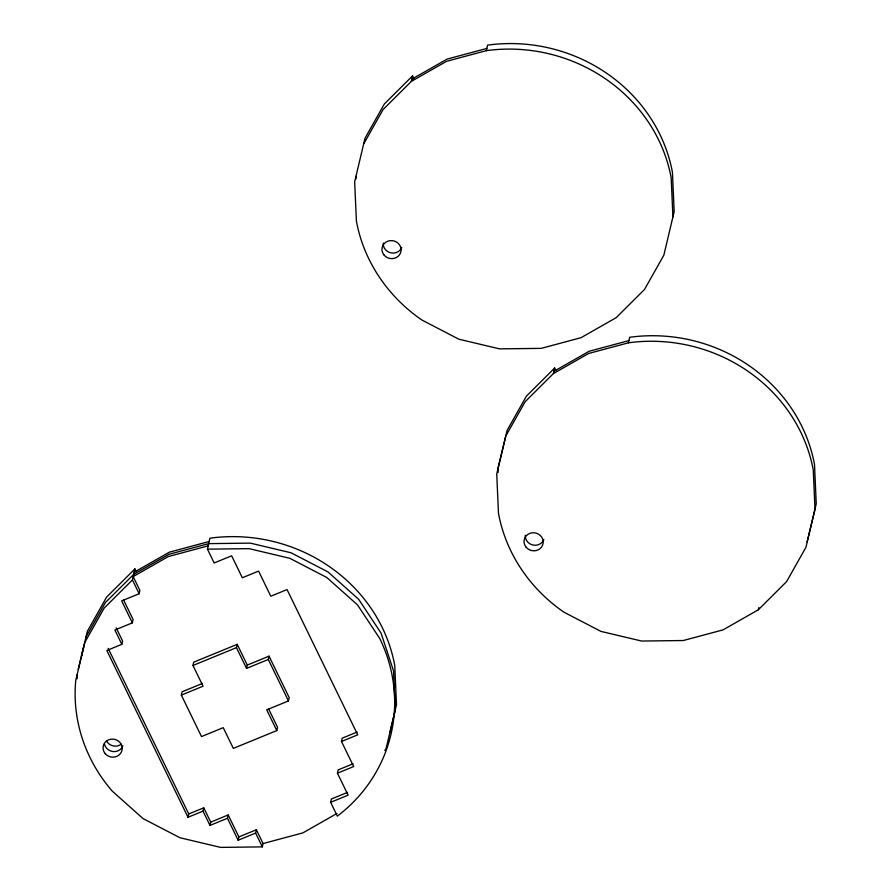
<?xml version="1.0" encoding="UTF-8"?>
<svg xmlns="http://www.w3.org/2000/svg" width="892" height="892" viewBox="0 0 892 892"><rect width="100%" height="100%" fill="white"/><g stroke="black" fill="none" stroke-linecap="round" stroke-linejoin="round"><path stroke-width="1.34" d="M256.361 829.761L255.614 833.072L238.142 840.242L238.878 836.919L256.361 829.761L263.073 843.564L262.337 846.876L220.659 847.4L179.961 837.744L142.999 818.566L112.303 791.171A160.248 149.901 12.6 0 1 75.753 680.373L84.863 642.318L104.197 608.054L132.429 579.923L134.893 568.929L136.008 571.237M188 817.284L188.747 813.961L203.755 807.817L203.008 811.129L188 817.284L106.828 650.469L121.847 644.325L122.583 641.002L116.205 627.89M121.847 644.325L114.878 630.008L132.362 622.85L133.098 619.527L123.598 600.015M132.362 622.85L121.669 600.885L139.152 593.726L139.888 590.404L133.176 576.6L168.387 556.519L208.193 545.859M207.457 549.171L249.124 548.647L289.833 558.303L326.784 577.492L357.491 604.876L379.825 638.627A160.248 149.901 12.6 0 1 337.354 816.135L330.642 802.321L348.114 795.162L337.432 773.197L353.678 766.54L341.48 741.486L357.725 734.83L287.046 589.579L270.8 596.235L258.58 571.114L242.334 577.771L231.652 555.816L214.169 562.975L207.457 549.171L209.91 538.188A160.248 149.901 12.6 0 1 394.755 665.421L396.494 704.691L386.158 748.21L384.831 750.562M268.648 708.962L277.546 727.259L276.81 730.57L233.325 748.388L223.245 727.66L201.503 736.569L181.332 695.113L182.068 691.802L202.529 683.417M181.332 695.113L203.064 686.204L192.984 665.477L193.72 662.165L237.205 644.336L247.285 665.075L246.549 668.387L268.291 659.478L269.027 656.155L247.285 665.075M246.549 668.387L236.458 647.659L237.205 644.336M210.724 822.123L228.196 814.965L227.46 818.276L209.977 825.434L210.724 822.123L203.755 807.817M363.769 143.79L383.092 109.526L411.335 81.395L412.572 75.865L414.245 79.321M276.81 730.57L266.719 709.842L288.462 700.934L289.198 697.611L269.027 656.155M411.335 81.395L446.558 61.314L486.352 50.654L487.589 45.124A160.248 149.901 12.6 0 1 672.434 172.368L674.174 211.627L663.838 255.212L644.503 289.476L616.261 317.608L581.049 337.689L541.243 348.359L499.565 348.872L458.867 339.216L421.905 320.038A160.248 149.901 12.6 0 1 356.399 221.116L354.659 181.856L365.006 138.26L384.329 104.007L412.572 75.865M341.48 741.486L342.227 738.163L357.213 732.02M330.642 802.321L331.378 799.009L347.612 792.352M337.432 773.197L338.18 769.885L353.165 763.742M553.408 373.558L588.62 353.477L628.425 342.818A160.248 149.901 12.6 0 1 813.27 470.062L815.009 509.321L805.9 547.376L786.577 581.64L758.334 609.771L723.111 629.852L683.317 640.523L641.638 641.047L600.94 631.391L563.978 612.202A160.248 149.901 12.6 0 1 498.472 513.279L496.733 474.02L505.842 435.954L525.165 401.701L553.408 373.558L554.646 368.039L555.761 370.336M628.425 342.818L629.663 337.288A160.248 149.901 12.6 0 1 814.508 464.531L816.247 503.79L807.137 541.845M758.334 609.771L758.824 607.563M81.529 655.888L83.558 647.414M389.96 732.377L395.267 710.144L393.528 670.884L381.062 633.097L358.718 599.357L328.022 571.962L291.06 552.784L250.362 543.128L208.683 543.641L168.889 554.311L133.666 574.392L105.423 602.524L86.1 636.788M78.217 669.39L87.327 631.324L106.65 597.06L134.893 568.929M554.646 368.039L526.403 396.171L507.069 430.435L497.97 468.49L498.137 472.414M411.825 79.187L447.048 59.106L486.854 48.436M134.146 572.251L169.369 552.17L209.174 541.5M553.899 371.351L589.121 351.27L628.927 340.599M336.931 813.482L302.879 832.894L263.073 843.564M192.984 665.477L236.458 647.659M268.291 659.478L288.462 700.934M132.429 579.923L139.152 593.726M255.614 833.072L262.337 846.876M228.196 814.965L238.878 836.919M227.46 818.276L238.142 840.242M203.008 811.129L209.977 825.434M108.177 648.406L188.747 813.961M672.936 217.157L671.197 177.887A160.248 149.901 12.6 0 0 486.352 50.654M355.897 176.326L356.008 178.946M76.991 674.843L77.158 678.79M401.779 247.43A9.611 8.998 12.6 0 1 390.685 252.826A9.611 8.998 12.6 0 1 383.226 243.025M543.852 539.593A9.611 8.998 12.6 0 1 532.758 545.001A9.611 8.998 12.6 0 1 525.299 535.189M122.873 745.946A9.611 8.998 12.6 0 1 113.016 751.566A9.611 8.998 12.6 0 1 104.431 743.906M121.245 744.229A9.611 8.998 12.6 0 1 106.404 740.706M384.184 255.201A9.611 8.998 12.6 0 0 400.541 252.949A9.611 8.998 12.6 0 0 389.893 240.684A9.611 8.998 12.6 0 0 384.184 255.201M526.258 547.365A9.611 8.998 12.6 0 0 542.615 545.123A9.611 8.998 12.6 0 0 531.966 532.847A9.611 8.998 12.6 0 0 526.258 547.365M105.278 753.718A9.611 8.998 12.6 0 0 121.635 751.477A9.611 8.998 12.6 0 0 110.987 739.2A9.611 8.998 12.6 0 0 105.278 753.718"/></g></svg>
